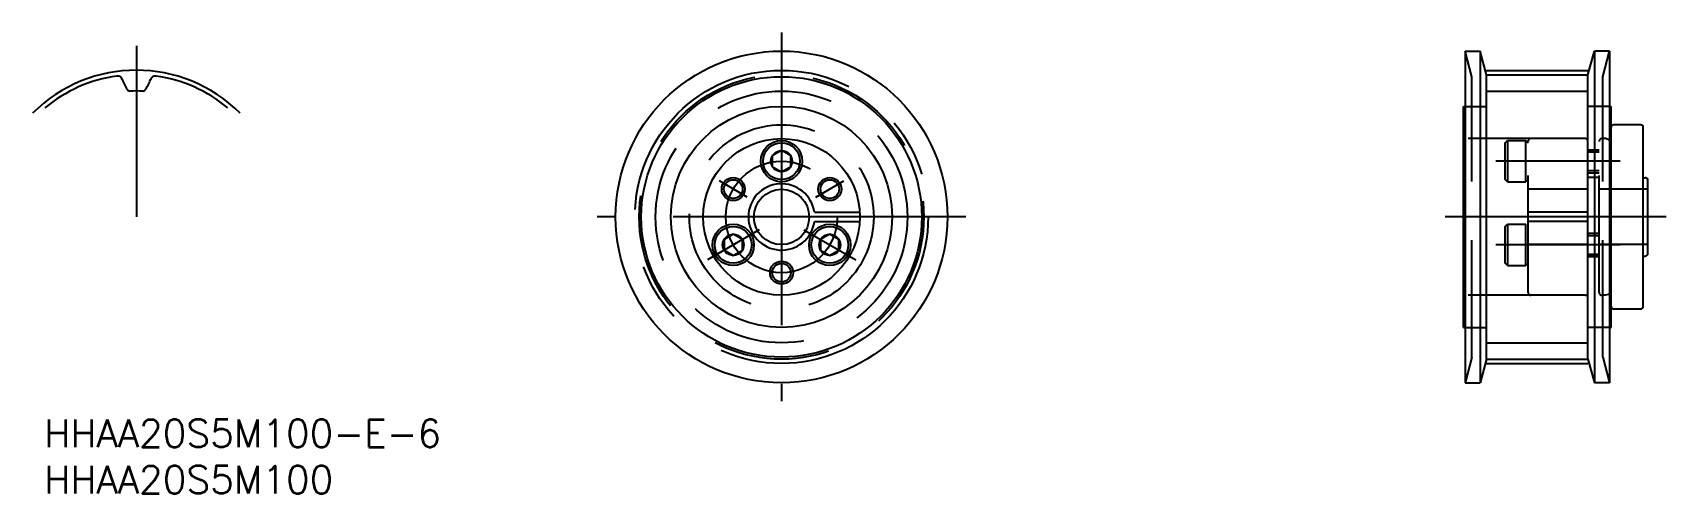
# Model space of a CAD drawing. Extents: x -81 to 96, y -30 to 20.
import ezdxf

# ---------------------------------------------------------------- set-up
doc = ezdxf.new("R2010")
doc.units = 0
doc.linetypes.add('CENTER', pattern=[50.8, 31.75, -6.35, 6.35, -6.35])
doc.linetypes.add('DASHED', pattern=[19.05, 12.7, -6.35])
doc.layers.get('0').update_dxf_attribs({"linetype": 'CONTINUOUS'})
doc.layers.add('CENTER', color=1, linetype='CENTER')
doc.styles.get("Standard").update_dxf_attribs({"font": 'txt.shx', "height": 3, "bigfont": 'bigfont.shx'})

# ---------------------------------------------------------------- blocks, each defined once
blk = doc.blocks.new('*U20')
at = {"color": 7, "linetype": 'CONTINUOUS'}
blk.add_text('HHAA20S5M100', height=3, dxfattribs=at).set_placement((-80, -30))
blk = doc.blocks.new('*U21')
at = {"color": 7, "linetype": 'CONTINUOUS'}
blk.add_text('HHAA20S5M100-E-6', height=3, dxfattribs=at).set_placement((-80, -25))

msp = doc.modelspace()

# ---------------------------------------------------------------- linework, layer by layer
at = {"color": 7, "linetype": 'CONTINUOUS'}
for p, q in [((74.16, 18), (75.81, 18)), ((74.16, 18), (74.16, -18)), ((76.5, 15.43), (75.81, 18)), ((75.81, 18), (75.81, -18)), ((87.5, 15.43), (88.19, 18)), ((89.84, 18), (88.19, 18)), ((88.19, 18), (88.19, -18)), ((89.84, 18), (89.84, -18)), ((76.5, 15.43), (87.5, 15.43)), ((76.5, -15.44), (76.5, 15.43)), ((87.5, -15.44), (87.5, 15.43)), ((74, -12), (74, 12)), ((74, 12), (74.16, 12)), ((89.84, 12), (90, 12)), ((90, -12), (90, 12)), ((90, -9.7), (90, 9.7)), ((93.2, 10), (90.3, 10)), ((93.5, -9.7), (93.5, 9.7)), ((0, 7.2), (-1, 6.63)), ((1, 6.63), (0, 7.2)), ((-1, 6.63), (-1, 5.47)), ((-1, 5.47), (0, 4.9)), ((0, 4.9), (1, 5.47)), ((1, 5.47), (1, 6.63)), ((93.5, 4.25), (93.7, 4.25)), ((94, -3.95), (94, 3.95)), ((3.57, 0.5), (8.49, 0.5)), ((3.57, -0.5), (8.49, -0.5)), ((-5.24, -1.87), (-6.24, -2.45)), ((-6.24, -2.45), (-6.24, -3.6)), ((-4.24, -2.45), (-5.24, -1.87)), ((-4.24, -3.6), (-4.24, -2.45)), ((5.23, -1.87), (4.23, -2.45)), ((4.23, -2.45), (4.23, -3.6)), ((6.23, -2.45), (5.23, -1.87)), ((6.23, -3.6), (6.23, -2.45)), ((-6.24, -3.6), (-5.24, -4.18)), ((-5.24, -4.18), (-4.24, -3.6)), ((4.23, -3.6), (5.23, -4.18)), ((5.23, -4.18), (6.23, -3.6)), ((93.5, -4.25), (93.7, -4.25)), ((93.2, -10), (90.3, -10)), ((74, -12), (74.16, -12)), ((89.84, -12), (90, -12)), ((76.5, -15.44), (75.81, -18)), ((76.5, -15.44), (87.5, -15.44)), ((87.5, -15.44), (88.19, -18)), ((74.16, -18), (75.81, -18)), ((89.84, -18), (88.19, -18))]:
    msp.add_line(p, q, dxfattribs=at)
at = {"color": 3, "linetype": 'DASHED'}
for p, q in [((74.9, 15.22), (74.16, 18)), ((89.1, 15.22), (89.84, 18)), ((74.9, -15.22), (74.9, 15.22)), ((89.1, -15.22), (89.1, 15.22)), ((76.5, 13.66), (87.5, 13.66)), ((74.16, 12), (76.5, 12)), ((89.84, 12), (87.5, 12)), ((87.2, 8.5), (74, 8.5)), ((78.5, 8.05), (78.75, 8.3)), ((78.5, 4.05), (78.5, 8.05)), ((78.75, 8.3), (80.75, 8.3)), ((78.75, 8.3), (78.75, 3.8)), ((80.75, 8.3), (81, 8.05)), ((80.75, 3.8), (80.75, 8.3)), ((81, -8.2), (81, 8.2)), ((87.5, -8.2), (87.5, 8.2)), ((87.5, 7.3), (88.7, 7.3)), ((88.7, -8.2), (88.7, 8.2)), ((89.39, 8.5), (89, 8.5)), ((89.69, 8.42), (89.39, 8.5)), ((87.5, 7.06), (88.7, 7.06)), ((78.75, 3.8), (78.5, 4.05)), ((78.75, 3.8), (80.75, 3.8)), ((81, 4.05), (80.75, 3.8)), ((87.5, 5.04), (88.7, 5.04)), ((87.5, 4.8), (88.7, 4.8)), ((88.7, 4.27), (87.5, 4.27)), ((87.5, 3), (81, 3)), ((94, 3), (88.7, 3)), ((87.5, 0.5), (81, 0.5)), ((78.5, -1.03), (78.75, -0.78)), ((78.5, -5.03), (78.5, -1.03)), ((78.75, -0.78), (80.75, -0.78)), ((78.75, -0.78), (78.75, -5.28)), ((80.75, -5.28), (80.75, -0.78)), ((87.5, -0.5), (81, -0.5)), ((87.5, -3), (81, -3)), ((87.5, -1.78), (88.7, -1.78)), ((87.5, -2.02), (88.7, -2.02)), ((94, -3), (88.7, -3)), ((78.75, -5.28), (78.5, -5.03)), ((78.75, -5.28), (80.75, -5.28)), ((81, -5.03), (80.75, -5.28)), ((87.5, -4.03), (88.7, -4.03)), ((88.7, -4.27), (87.5, -4.27)), ((87.5, -4.28), (88.7, -4.28)), ((87.2, -8.5), (74, -8.5)), ((89.39, -8.5), (89, -8.5)), ((89.69, -8.42), (89.39, -8.5)), ((74.16, -12), (76.5, -12)), ((89.84, -12), (87.5, -12)), ((76.5, -13.67), (87.5, -13.67)), ((74.9, -15.22), (74.16, -18)), ((89.1, -15.22), (89.84, -18))]:
    msp.add_line(p, q, dxfattribs=at)
at = {"color": 7, "linetype": 'CONTINUOUS'}
for centre, radius in [((0, 0), 18), ((0, 0), 15.22), ((0, 0), 12), ((0, 0), 8.5), ((0, 6.05), 2.25), ((0, 6.05), 2), ((0, 6.05), 1.15), ((-5.24, 3.02), 1.01), ((5.24, 3.02), 1.01), ((0, 0), 3), ((-5.24, -3.03), 2.25), ((-5.24, -3.03), 2), ((5.23, -3.03), 2.25), ((5.23, -3.03), 2), ((-5.24, -3.03), 1.15), ((5.23, -3.03), 1.15), ((0, -6.05), 1.01)]:
    msp.add_circle(centre, radius, dxfattribs=at)
at = {"color": 3, "linetype": 'DASHED'}
for radius in [15.44, 13.66, 10]:
    msp.add_circle((0, 0), radius, dxfattribs=at)
at = {"color": 3, "linetype": 'CONTINUOUS'}
for centre in [(-5.24, 3.02), (5.24, 3.02), (0, -6.05)]:
    msp.add_circle(centre, 1.25, dxfattribs=at)
at = {"color": 7, "linetype": 'CONTINUOUS'}
for centre, radius, start, end in [((-70, 0), 15.44, 97.8855, 130), ((-72.04, 14.74), 0.55, 16.5189, 97.8855), ((-68.38, 15.83), 3.27, 196.5189, 219.7541), ((-71.62, 15.83), 3.27, 320.2459, 343.4811), ((-67.96, 14.74), 0.55, 82.1145, 163.4811), ((-70, 0), 15.44, 50, 82.1145), ((-70.7, 13.9), 0.25, 219.7541, 272.886), ((-70, 0), 13.67, 87.114, 92.886), ((-69.3, 13.9), 0.25, 267.114, 320.2459), ((90.3, 9.7), 0.3, 90, 180), ((93.2, 9.7), 0.3, 0, 90), ((0, 0), 3.6, 7.9836, 352.0164), ((93.7, 3.95), 0.3, 360, 90), ((93.7, -3.95), 0.3, 270, 360), ((90.3, -9.7), 0.3, 180, 270), ((93.2, -9.7), 0.3, 270, 0)]:
    msp.add_arc(centre, radius, start, end, dxfattribs=at)
at = {"color": 3, "linetype": 'DASHED'}
for centre, radius, start, end in [((81.3, 8.2), 0.3, 90, 180), ((87.2, 8.2), 0.3, 0, 90), ((89, 8.2), 0.3, 90, 180), ((89.77, 8.73), 0.32, 255, 315.7191), ((81.3, -8.2), 0.3, 180, 270), ((87.2, -8.2), 0.3, 270, 0), ((89, -8.2), 0.3, 180, 270), ((89.77, -8.73), 0.32, 44.2809, 105)]:
    msp.add_arc(centre, radius, start, end, dxfattribs=at)
at = {"layer": 'CENTER', "color": 1, "linetype": 'CENTER'}
for p, q in [((0, 20), (0, -20)), ((-70, 18.58), (-70, 0)), ((76.5, 15.91), (87.5, 15.91)), ((91, 6.05), (77.5, 6.05)), ((-3.72, 2.15), (-6.75, 3.9)), ((3.72, 2.15), (6.75, 3.9)), ((20, 0), (-20, 0)), ((96, 0), (72, 0)), ((-2.42, -1.4), (-8.05, -4.65)), ((2.42, -1.4), (8.05, -4.65)), ((91, -3.03), (77.5, -3.03)), ((76.5, -15.91), (87.5, -15.91))]:
    msp.add_line(p, q, dxfattribs=at)
for radius in [15.91, 6.05]:
    msp.add_circle((0, 0), radius, dxfattribs=at)
msp.add_arc((-70, 0), 15.92, 45, 135, dxfattribs=at)

# ---------------------------------------------------------------- block references
at = {"color": 7, "linetype": 'CONTINUOUS'}
for name in ['*U21', '*U20']:
    msp.add_blockref(name, (0, 0), dxfattribs=at)

doc.saveas('drawing.dxf')
